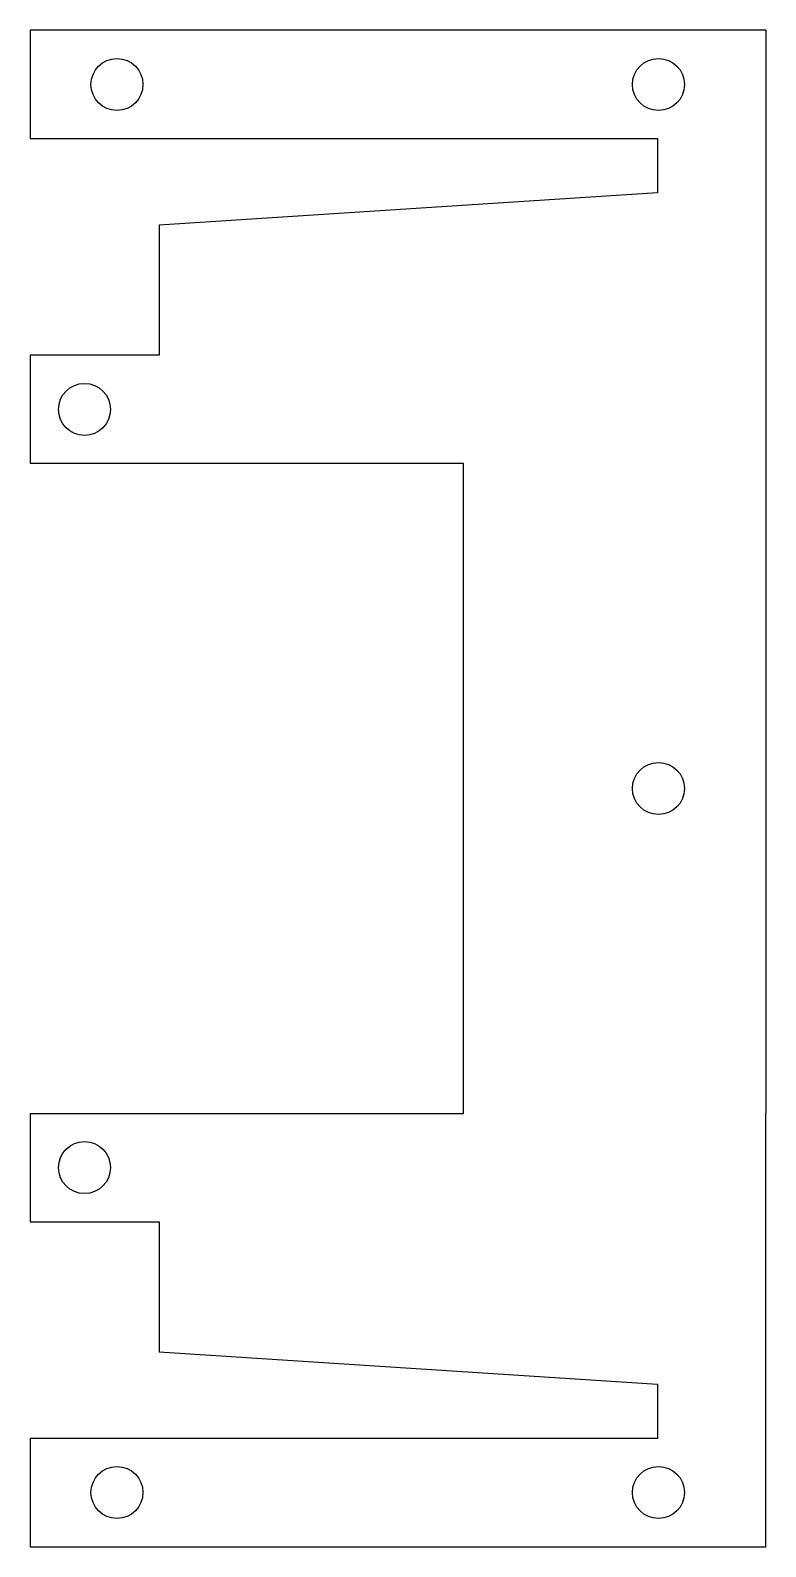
# Model space of a CAD drawing. Header units: millimetres. Extents: x 1.3 to 44.4, y -101.6 to -12.7.
import ezdxf

# ---------------------------------------------------------------- set-up
doc = ezdxf.new("R2010")
doc.units = ezdxf.units.MM
doc.layers.add('Sketch110', color=7, linetype='CONTINUOUS')

msp = doc.modelspace()

# ---------------------------------------------------------------- linework, layer by layer
at = {"layer": 'Sketch110'}
for p, q in [((7.62, -12.7), (1.27, -12.7)), ((1.27, -12.7), (1.27, -19.05)), ((44.3865, -12.7), (7.62, -12.7)), ((44.3865, -12.7), (44.3865, -38.1)), ((1.27, -19.05), (38.0365, -19.05)), ((38.0365, -19.05), (38.0365, -22.225)), ((38.0365, -22.225), (8.8265, -24.13)), ((8.8265, -24.13), (8.8265, -31.75)), ((8.8265, -31.75), (1.27, -31.75)), ((1.27, -31.75), (1.27, -38.1)), ((26.67, -38.1), (1.27, -38.1)), ((26.67, -76.2), (26.67, -38.1)), ((44.3865, -38.1), (44.3865, -76.2)), ((1.27, -76.2), (26.67, -76.2)), ((1.27, -76.2), (1.27, -82.55)), ((44.3865, -101.6), (44.3865, -76.2)), ((1.27, -82.55), (8.8265, -82.55)), ((8.8265, -82.55), (8.8265, -90.17)), ((8.8265, -90.17), (38.0365, -92.075)), ((38.0365, -92.075), (38.0365, -95.25)), ((38.0365, -95.25), (1.27, -95.25)), ((1.27, -95.25), (1.27, -101.6)), ((1.27, -101.6), (44.3865, -101.6))]:
    msp.add_line(p, q, dxfattribs=at)
for centre in [(6.35, -15.875), (38.1, -15.875), (4.445, -34.925), (38.1, -57.15), (4.445, -79.375), (6.35, -98.425), (38.1, -98.425)]:
    msp.add_circle(centre, 1.524, dxfattribs=at)

doc.saveas('drawing.dxf')
